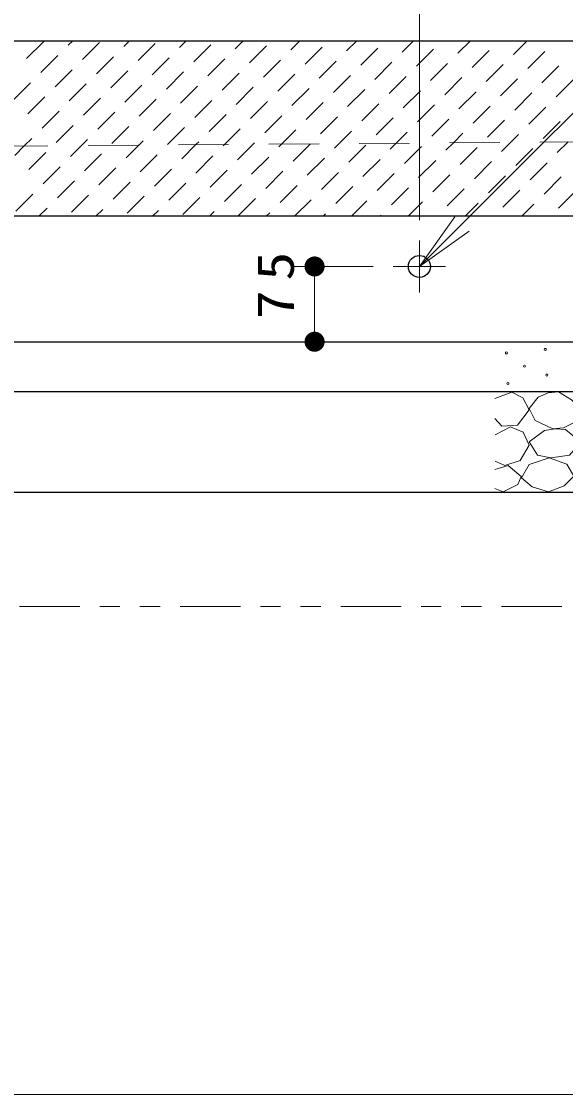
# Model space of a CAD drawing. Units: millimetres on the paper, scale 1:20. Extents: x -385 to 0, y -12 to 267.
# Drawn here: x -284.4 to -257.3, y 58.8 to 112.2 of the extents above; entities that cross this region are included whole.
import ezdxf

# ---------------------------------------------------------------- set-up
doc = ezdxf.new("R2010")
doc.units = ezdxf.units.MM
for name, pattern in [('USER1', [4.5, 2.5, -2]), ('USER2', [6, 3, -1, 1, -1]), ('USER3', [8, 3, -1, 1, -1, 1, -1])]:
    doc.linetypes.add(name, pattern=pattern)
doc.layers.add('1_20', color=7, linetype='Continuous', lineweight=13)
doc.styles.add('ＭＳ ゴシック', font='')
doc.styles.get('ＭＳ ゴシック').set_extended_font_data('MS Gothic')

# ---------------------------------------------------------------- blocks, each defined once
blk = doc.blocks.new('filled_dot')
at = {"color": 0, "linetype": 'Continuous', "lineweight": -2, "const_width": 1.25}
blk.add_lwpolyline([(-0.625, 0, 1), (0.625, 0, 1)], format="xyb", close=True, dxfattribs=at)

msp = doc.modelspace()

# ---------------------------------------------------------------- linework, layer by layer
at = {"layer": '1_20'}
for p, q in [((-264.617, 102.322), (-264.617, 126.247)), ((-284.172, 110.394), (-283.324, 111.242)), ((-282.107, 111.044), (-281.88, 111.272)), ((-279.335, 110.987), (-279.051, 111.272)), ((-276.564, 110.931), (-276.223, 111.272)), ((-273.792, 110.874), (-273.395, 111.272)), ((-271.02, 110.818), (-270.566, 111.272)), ((-268.248, 110.761), (-267.738, 111.272)), ((-265.476, 110.705), (-264.909, 111.272)), ((-262.704, 110.648), (-262.081, 111.272)), ((-259.932, 110.591), (-259.252, 111.272)), ((-257.868, 111.242), (-257.838, 111.272)), ((-281.4, 110.337), (-280.552, 111.185)), ((-278.628, 110.28), (-277.78, 111.129)), ((-275.856, 110.224), (-275.008, 111.072)), ((-273.085, 110.167), (-272.236, 111.016)), ((-270.313, 110.111), (-269.464, 110.959)), ((-267.541, 110.054), (-266.692, 110.903)), ((-264.769, 109.998), (-263.921, 110.846)), ((-261.997, 109.941), (-261.149, 110.789)), ((-259.225, 109.884), (-258.377, 110.733)), ((-283.465, 109.686), (-282.616, 110.535)), ((-280.693, 109.63), (-279.845, 110.478)), ((-277.921, 109.573), (-277.073, 110.422)), ((-275.149, 109.517), (-274.301, 110.365)), ((-272.378, 109.46), (-271.529, 110.309)), ((-269.606, 109.404), (-268.757, 110.252)), ((-266.834, 109.347), (-265.985, 110.196)), ((-282.758, 108.979), (-281.909, 109.828)), ((-279.986, 108.923), (-279.137, 109.771)), ((-277.214, 108.866), (-276.366, 109.715)), ((-274.442, 108.81), (-273.594, 109.658)), ((-264.062, 109.29), (-263.213, 110.139)), ((-261.29, 109.234), (-260.442, 110.082)), ((-258.518, 109.177), (-257.67, 110.026)), ((-284.823, 108.329), (-283.974, 109.177)), ((-282.051, 108.272), (-281.202, 109.121)), ((-271.67, 108.753), (-270.822, 109.602)), ((-268.899, 108.696), (-268.05, 109.545)), ((-266.127, 108.64), (-265.278, 109.488)), ((-263.355, 108.583), (-262.506, 109.432)), ((-260.583, 108.527), (-259.734, 109.375)), ((-257.811, 108.47), (-256.963, 109.319)), ((-279.279, 108.216), (-278.43, 109.064)), ((-276.507, 108.159), (-275.659, 109.008)), ((-273.735, 108.102), (-272.887, 108.951)), ((-270.963, 108.046), (-270.115, 108.894)), ((-268.191, 107.989), (-267.343, 108.838)), ((-265.42, 107.933), (-264.571, 108.781)), ((-262.648, 107.876), (-261.799, 108.725)), ((-259.876, 107.82), (-259.027, 108.668)), ((-284.116, 107.622), (-283.267, 108.47)), ((-281.344, 107.565), (-280.495, 108.414)), ((-278.572, 107.509), (-277.723, 108.357)), ((-275.8, 107.452), (-274.951, 108.3)), ((-273.028, 107.395), (-272.18, 108.244)), ((-270.256, 107.339), (-269.408, 108.187)), ((-267.484, 107.282), (-266.636, 108.131)), ((-264.712, 107.226), (-263.864, 108.074)), ((-283.408, 106.915), (-282.56, 107.763)), ((-280.637, 106.858), (-279.788, 107.707)), ((-277.865, 106.801), (-277.016, 107.65)), ((-275.093, 106.745), (-274.244, 107.593)), ((-272.321, 106.688), (-271.472, 107.537)), ((-261.941, 107.169), (-261.092, 108.018)), ((-259.169, 107.113), (-258.32, 107.961)), ((-282.701, 106.207), (-281.853, 107.056)), ((-279.929, 106.151), (-279.081, 106.999)), ((-269.549, 106.632), (-268.701, 107.48)), ((-266.777, 106.575), (-265.929, 107.424)), ((-264.005, 106.519), (-263.157, 107.367)), ((-261.234, 106.462), (-260.385, 107.311)), ((-258.462, 106.405), (-257.613, 107.254)), ((-277.158, 106.094), (-276.309, 106.943)), ((-274.318, 106.106), (-273.537, 106.886)), ((-271.468, 106.127), (-270.765, 106.83)), ((-268.618, 106.148), (-267.993, 106.773)), ((-265.768, 106.17), (-265.222, 106.717)), ((-262.919, 106.191), (-262.45, 106.66)), ((-260.069, 106.212), (-259.678, 106.603)), ((-284.766, 105.557), (-284.292, 106.031)), ((-284.292, 106.031), (-283.918, 106.405)), ((-281.994, 105.5), (-281.442, 106.053)), ((-281.442, 106.053), (-281.146, 106.349)), ((-279.222, 105.444), (-278.592, 106.074)), ((-278.592, 106.074), (-278.374, 106.292)), ((-276.45, 105.387), (-275.742, 106.095)), ((-275.742, 106.095), (-275.602, 106.236)), ((-274.386, 106.038), (-274.318, 106.106)), ((-273.679, 105.331), (-272.893, 106.117)), ((-272.893, 106.117), (-272.83, 106.179)), ((-271.614, 105.981), (-271.468, 106.127)), ((-270.907, 105.274), (-270.058, 106.123)), ((-268.842, 105.925), (-268.618, 106.148)), ((-268.135, 105.217), (-267.286, 106.066)), ((-266.07, 105.868), (-265.768, 106.17)), ((-265.363, 105.161), (-264.515, 106.009)), ((-263.298, 105.811), (-262.919, 106.191)), ((-262.591, 105.104), (-261.743, 105.953)), ((-260.526, 105.755), (-260.069, 106.212)), ((-259.819, 105.048), (-258.971, 105.896)), ((-257.755, 105.698), (-257.219, 106.233)), ((-284.059, 104.85), (-283.21, 105.698)), ((-281.287, 104.793), (-280.439, 105.642)), ((-278.515, 104.737), (-277.667, 105.585)), ((-275.743, 104.68), (-274.895, 105.529)), ((-272.972, 104.624), (-272.123, 105.472)), ((-270.2, 104.567), (-269.351, 105.415)), ((-267.428, 104.51), (-266.579, 105.359)), ((-283.352, 104.143), (-282.503, 104.991)), ((-280.58, 104.086), (-279.731, 104.935)), ((-277.808, 104.03), (-276.96, 104.878)), ((-275.036, 103.973), (-274.188, 104.822)), ((-264.656, 104.454), (-263.807, 105.302)), ((-261.884, 104.397), (-261.036, 105.246)), ((-259.112, 104.341), (-258.264, 105.189)), ((-282.645, 103.436), (-281.796, 104.284)), ((-272.264, 103.916), (-271.416, 104.765)), ((-269.493, 103.86), (-268.644, 104.708)), ((-266.721, 103.803), (-265.872, 104.652)), ((-263.949, 103.747), (-263.1, 104.595)), ((-261.177, 103.69), (-260.328, 104.539)), ((-258.405, 103.634), (-257.557, 104.482)), ((-279.873, 103.379), (-279.024, 104.228)), ((-277.101, 103.322), (-276.252, 104.171)), ((-274.329, 103.266), (-273.481, 104.114)), ((-271.557, 103.209), (-270.709, 104.058)), ((-268.785, 103.153), (-267.937, 104.001)), ((-266.014, 103.096), (-265.165, 103.945)), ((-263.242, 103.04), (-262.393, 103.888)), ((-260.47, 102.983), (-259.621, 103.832)), ((-257.698, 102.926), (-256.849, 103.775)), ((-284.709, 102.785), (-283.861, 103.634)), ((-281.938, 102.728), (-281.089, 103.577)), ((-279.166, 102.672), (-278.317, 103.52)), ((-276.394, 102.615), (-275.545, 103.464)), ((-273.622, 102.559), (-272.774, 103.407)), ((-270.831, 102.522), (-270.002, 103.351)), ((-268.002, 102.522), (-267.23, 103.294)), ((-265.174, 102.522), (-264.458, 103.238)), ((-283.559, 102.522), (-283.154, 102.926)), ((-280.73, 102.522), (-280.382, 102.87)), ((-277.902, 102.522), (-277.61, 102.813)), ((-275.073, 102.522), (-274.838, 102.757)), ((-272.245, 102.522), (-272.066, 102.7)), ((-262.346, 102.522), (-261.686, 103.181)), ((-259.517, 102.522), (-258.914, 103.124)), ((-269.417, 102.522), (-269.295, 102.644)), ((-266.588, 102.522), (-266.523, 102.587)), ((-264.617, 100.022), (-262.849, 102.496)), ((-264.617, 100.022), (-262.495, 102.143)), ((-263.76, 102.522), (-263.751, 102.53)), ((-262.142, 101.789), (-264.617, 100.022)), ((-266.917, 100.022), (-270.838, 100.022)), ((-269.838, 96.272), (-269.838, 100.022)), ((-242.117, 58.757), (-347.117, 58.757))]:
    msp.add_line(p, q, dxfattribs=at)
at = {"layer": '1_20', "lineweight": 25}
for p, q in [((-344.617, 111.272), (-244.617, 111.272)), ((-244.617, 102.522), (-344.617, 102.522))]:
    msp.add_line(p, q, dxfattribs=at)
at = {"layer": '1_20', "color": 253, "linetype": 'USER1'}
msp.add_line((-285.617, 106.022), (-252.117, 106.272), dxfattribs=at)
at = {"layer": '1_20', "color": 253, "linetype": 'USER2'}
for p, q in [((-264.617, 101.322), (-264.617, 98.722)), ((-265.917, 100.022), (-263.317, 100.022))]:
    msp.add_line(p, q, dxfattribs=at)
at = {"layer": '1_20', "color": 253, "lineweight": 25}
for p, q in [((-344.617, 96.272), (-244.617, 96.272)), ((-242.117, 93.772), (-347.117, 93.772)), ((-347.117, 88.772), (-242.117, 88.772))]:
    msp.add_line(p, q, dxfattribs=at)
at = {"layer": '1_20'}
for points in [[(-264.617, 100.022), (-237.465, 127.173), (-207.182, 127.173)], [(-260.867, 93.436), (-260.011, 93.753), (-259.473, 93.484), (-259.156, 92.882), (-259.742, 92.122), (-260.518, 92.058), (-260.867, 92.454)], [(-260.851, 91.63), (-260.09, 92.027), (-259.457, 91.773), (-259.156, 91.124), (-259.599, 90.347), (-260.36, 90.11), (-260.851, 90.316)], [(-260.867, 89.904), (-260.201, 90.11), (-259.552, 89.555), (-259.726, 89.159), (-260.455, 88.795), (-260.867, 88.953)]]:
    msp.add_lwpolyline(points, dxfattribs=at)
for points in [[(-257.699, 93.772), (-257.046, 93.378), (-256.517, 92.827), (-256.945, 92.23), (-257.45, 91.984), (-257.969, 91.938), (-258.858, 92.343), (-259.151, 92.939), (-258.701, 93.513), (-258.211, 93.726)], [(-257.35, 91.898), (-257.859, 91.938), (-258.397, 91.841), (-259.162, 91.29), (-258.734, 90.615), (-258.07, 90.48), (-257.147, 90.615), (-256.585, 91.267)], [(-258.191, 88.786), (-257.407, 89.086), (-256.931, 89.566), (-257.272, 90.166), (-258.151, 90.485), (-259.151, 90.147), (-259.53, 89.486), (-259.01, 89.043)]]:
    msp.add_lwpolyline(points, close=True, dxfattribs=at)
at = {"layer": '1_20', "color": 253, "linetype": 'USER3'}
msp.add_lwpolyline([(-242.117, 88.772), (-233.532, 88.772), (-233.771, 88.547), (-233.965, 88.283), (-234.108, 87.989), (-234.196, 87.673), (-234.226, 87.347), (-234.196, 87.02), (-234.108, 86.705), (-233.965, 86.41), (-233.771, 86.146), (-233.532, 85.922), (-233.293, 85.697), (-233.099, 85.433), (-232.956, 85.139), (-232.867, 84.823), (-232.838, 84.497), (-232.867, 84.17), (-232.956, 83.855), (-233.099, 83.56), (-233.293, 83.296), (-233.532, 83.072), (-287.117, 83.072)], dxfattribs=at)
at = {"layer": '1_20', "color": 253, "lineweight": 25}
msp.add_circle((-264.617, 100.022), 0.55, dxfattribs=at)
at = {"layer": '1_20'}
for centre in [(-260.289, 95.712), (-258.351, 95.892), (-259.39, 95.053), (-258.271, 94.613), (-260.209, 94.193)]:
    msp.add_circle(centre, 0.05, dxfattribs=at)

# ---------------------------------------------------------------- block references
at = {"layer": '1_20', "xscale": 0.4, "yscale": 0.4}
for p, rotation in [((-269.838, 100.022), 270), ((-269.838, 96.272), 90)]:
    msp.add_blockref('filled_dot', p, dxfattribs=dict(at, rotation=rotation))

# ---------------------------------------------------------------- texts
at = {"layer": '1_20', "insert": (-270.838, 99.32), "char_height": 1.833, "attachment_point": 8, "rotation": 90, "style": 'ＭＳ ゴシック'}
msp.add_mtext('\\T1.34;\\W1.15;75', dxfattribs=at)

doc.saveas('drawing.dxf')
